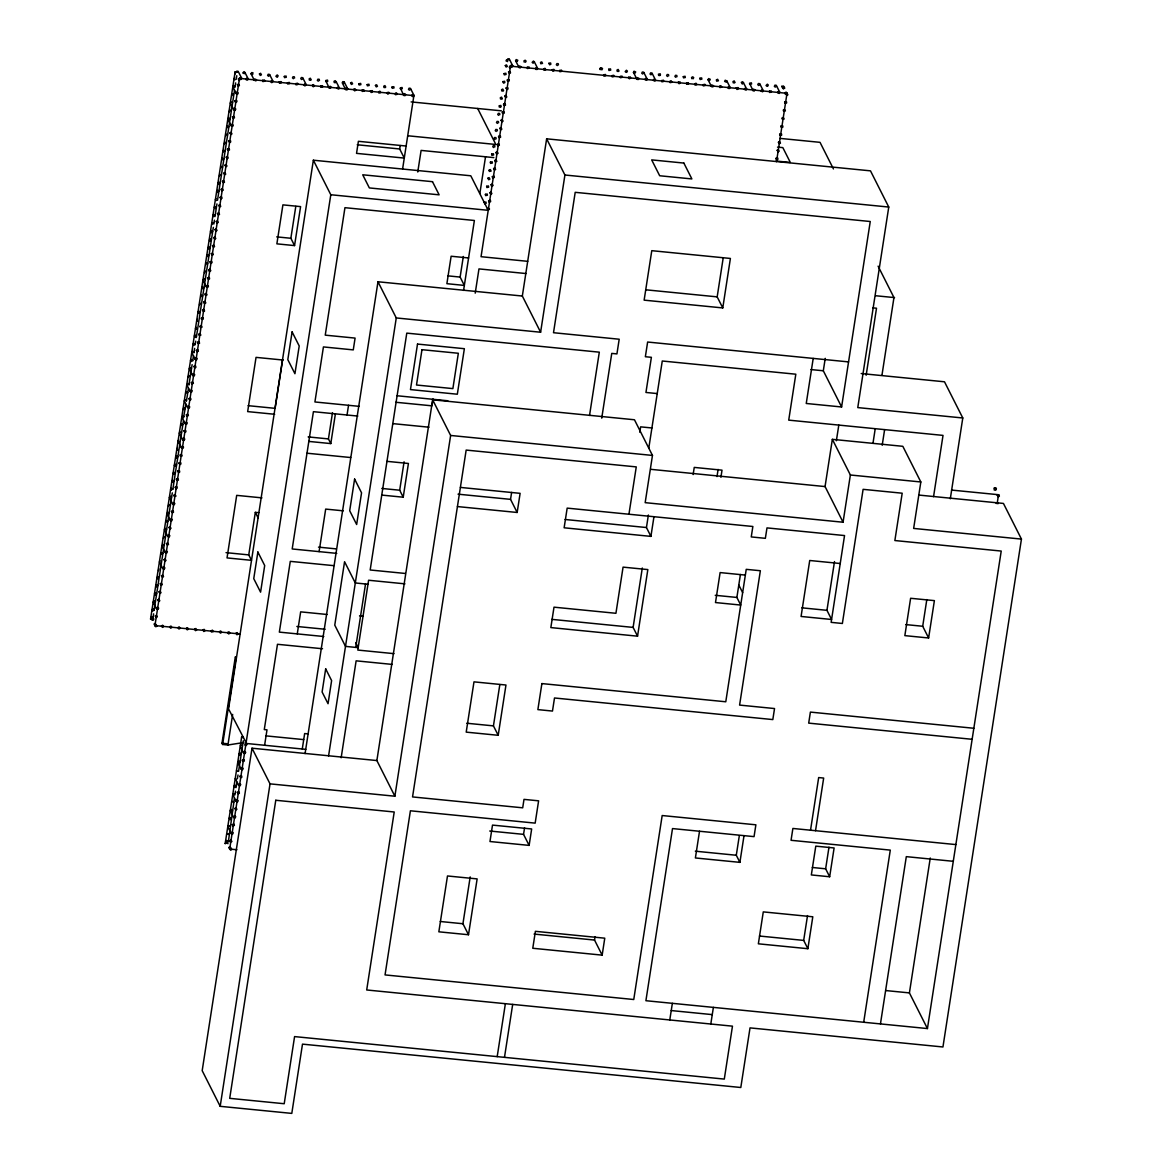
<?xml version="1.0" encoding="UTF-8"?>
<svg xmlns="http://www.w3.org/2000/svg" width="1172" height="1172" viewBox="0 0 1172 1172"><rect width="100%" height="100%" fill="white"/><g stroke="black" fill="none" stroke-linecap="round" stroke-linejoin="round"><path stroke-width="1.5" d="M600.533 68.752C600.254 65.456 599.991 72.517 600.43 68.445L601.588 67.8L602.525 68.65L601.939 69.807L600.328 69.104M152.653 619.446L150.558 619.05L235.118 71.873L237.33 72.093L235.118 71.873M156.447 608.605L157.707 607.316L158.645 608.151L158.059 609.308L156.755 609.191L153.21 602.218L154.484 600.914L155.422 601.763M162.659 568.361L163.934 567.058L164.871 567.907L164.285 569.065L162.981 568.933L159.436 561.959L160.022 560.802M165.149 552.261L166.424 550.957L167.362 551.807L166.776 552.964L165.472 552.832L161.926 545.859L163.186 544.555L164.124 545.405M167.64 536.161L168.915 534.857L169.837 535.707L169.251 536.864L167.962 536.732L164.402 529.759L165.677 528.455L166.614 529.305M170.13 520.06L171.39 518.757L172.328 519.606L171.742 520.764L170.453 520.632L166.893 513.658L168.167 512.354L169.105 513.204M172.621 503.96L173.881 502.656L174.818 503.506L174.232 504.663L172.929 504.531L169.383 497.558L170.658 496.254L171.595 497.104M181.323 447.601L181.909 446.444L183.535 447.147L182.949 448.319L181.645 448.187L178.1 441.214L178.686 440.042M182.568 439.559L183.843 438.255L184.78 439.104L184.194 440.262L182.891 440.13L179.345 433.157L179.931 431.999L181.543 432.702M185.059 423.458L186.333 422.154L187.256 423.004L186.67 424.161L185.381 424.03L181.821 417.056L183.096 415.752L184.033 416.602M187.549 407.358L188.135 406.201L189.747 406.904L189.161 408.061L187.872 407.929L184.312 400.956L184.898 399.798L186.524 400.502M190.04 391.258L191.3 389.954L192.237 390.803L191.651 391.961L190.347 391.829L186.802 384.856L188.077 383.552L189.014 384.401M192.53 375.157L193.116 374L194.728 374.703L194.142 375.86L192.838 375.729L189.293 368.755L189.879 367.598L191.49 368.301M195.006 359.057L196.281 357.753L197.218 358.603L196.632 359.76L195.328 359.628L191.783 352.655L192.369 351.497L193.981 352.201M206.213 286.613L207.473 285.309L208.411 286.144L207.825 287.316L206.521 287.184L202.976 280.211L204.25 278.907L205.188 279.756M231.089 125.609L231.675 124.437L233.301 125.155L232.715 126.312L231.411 126.18L227.866 119.207L228.452 118.05L230.064 118.753M233.58 109.509L234.166 108.337L235.792 109.055L235.191 110.212L233.902 110.08L230.342 103.107L230.943 101.949L232.554 102.653M236.07 93.408L236.656 92.236L238.268 92.954L237.682 94.112L236.392 93.98L232.832 87.006L233.418 85.849L235.045 86.552M151.759 618.831L151.979 620.076L153.283 620.193L153.869 619.036L152.931 618.201M236.231 72.312L236.817 71.155L238.121 71.287L241.666 78.26L241.08 79.418L239.454 78.714M152.829 618.523L152.609 617.278L151.305 617.146L150.719 618.318L151.657 619.153M153.049 617.468L153.605 613.85M154.074 610.466L172.299 492.855M172.855 489.251L183.462 420.616M185.982 404.369L183.447 417.759M186.421 401.161L188.487 388.122M188.912 385.061L192.12 364.639M192.677 361.02L193.512 355.614M193.878 352.86L194.625 348.392M195.123 344.817L195.739 341.169M196.31 337.551L213.333 227.397M213.787 224.072L214.447 220.175M215.003 216.556L216.952 203.913M217.509 200.309L234.547 90.141M234.942 87.211L235.66 82.919M236.217 79.315L236.773 75.697M244.963 72.503L244.377 73.66L242.75 72.957L244.025 71.653L244.963 72.503L248.2 78.905L247.6 80.062L246.31 79.93L246.574 78.202L248.2 78.905M251.042 73.777L251.628 72.62L252.932 72.752L252.669 74.481L251.042 73.777L254.28 80.179L255.892 80.883L256.478 79.725L254.866 79.022L254.28 80.179M269.824 74.964L268.549 76.268L267.612 75.418L268.212 74.261L269.501 74.393L273.061 81.366L271.787 82.67L270.849 81.82L271.435 80.663L273.061 81.366M294.582 78.085L294.362 76.854L293.073 76.722L292.487 77.879L293.41 78.729M302.874 78.905L302.654 77.674L301.351 77.542L300.765 78.7L301.702 79.549M306.2 84.648L304.94 85.937L304.002 85.102L304.588 83.945L306.2 84.648L302.977 78.246M311.151 79.725L310.316 78.216L309.159 78.861L309.379 80.092L310.668 80.223M294.553 245.593L300.589 206.609L282.906 204.866L276.87 243.849L294.553 245.593L290.861 238.268L295.798 206.389M319.443 80.546L319.224 79.3L317.934 79.183L317.348 80.341L318.286 81.19M261.971 497.866L236.7 495.36L227.031 557.916L251.497 560.333L248.757 554.898L255.335 512.354L258.778 512.691M222.621 744.484L221.991 743.224L235.352 656.76L235.982 658.034L222.621 744.484L227.925 745.011L243.879 742.491M313.364 160.212L330.797 194.742L488.226 210.315L487.391 208.806L488.563 208.162L489.486 209.012L488.226 210.315L470.792 175.785L313.364 160.212L228.555 708.913L246.926 744.279L246.34 745.436L245.051 745.304L244.831 744.073L246.003 743.429L305.804 749.348M328.863 87.563L330.123 86.259L331.061 87.094L330.475 88.266L329.185 88.134L325.728 80.502L327.515 80.121L327.735 81.366M282.642 359.526L275.098 408.339L248.083 405.659M227.925 745.011L232.657 714.393M336.012 82.187L335.192 80.678L334.02 81.322L334.24 82.553L335.529 82.685M339.353 87.915L338.767 89.087L337.155 88.383L337.741 87.211L339.353 87.915L336.115 81.527M342.209 82.802L342.795 81.644L344.085 81.762L347.645 88.735L347.059 89.907L345.755 89.775L342.517 83.373M226.211 843.254L225.171 843.591L241.666 736.924L242.941 736.749M344.407 82.348L343.821 83.505M234.4 798.41L228.335 841.936M234.883 794.894L235.513 791.203M236.07 787.599L236.905 782.193M237.374 778.794L238.019 774.985M238.575 771.381L243.307 740.748M345.432 89.189L346.018 88.032L347.645 88.735M231.045 833.277L232.305 831.988L233.243 832.823L232.657 833.995L231.367 833.863L228.13 827.461M233.536 817.177L234.796 815.888L235.733 816.723L235.147 817.895L233.843 817.763L230.298 810.79L231.236 811.625L232.408 810.995M236.026 801.077L236.612 799.919L238.224 800.623L237.638 801.794L236.334 801.663L232.789 794.689L233.726 795.524M238.502 784.991L239.777 783.687L240.714 784.522L240.128 785.694L238.824 785.562L235.279 778.589L236.217 779.424M240.993 768.891L242.267 767.587L243.205 768.422L242.619 769.594L241.315 769.462L237.77 762.489L238.707 763.324M243.483 752.79L244.758 751.486L245.695 752.321L245.109 753.493L243.805 753.362L240.568 746.96M330.797 194.742L229.683 849.026L236.934 849.744M252.009 748.205L270.029 783.863L394.876 796.213L376.871 760.555L252.009 748.205L202.185 1070.666L220.19 1106.324L291.799 1113.4L302.493 1044.135L740.807 1087.499L750.021 1027.888L942.947 1046.977L1021.442 539.091L1003.437 503.433L918.995 495.082M264.608 745.275L266.996 729.834L264.286 729.57L277.471 644.292L322.534 648.746M220.19 1106.324L270.029 783.863M297.263 633.891L300.662 611.857L327.193 614.494M308.822 441.419L330.797 443.587L328.438 438.914L332.496 412.676M330.797 443.587L335.397 413.848M385.749 87.109L384.914 85.6L383.742 86.23L383.962 87.475L385.251 87.607M319.106 551.631L325.684 509.088L343.337 510.831M347.029 415.005L348.538 405.292M403.446 94.932L404.721 93.628L405.659 94.478L405.058 95.635L403.769 95.518L400.311 87.871L402.099 87.504L402.318 88.75M302.273 748.996L304.661 733.555L308.031 733.892M305.072 753.567L377.985 281.763L522.331 296.033L540.614 332.233L396.268 317.949L377.985 281.763M406.157 146.031L358.398 141.314L356.537 153.371L404.296 158.088L399.681 148.976L400.209 145.533M410.61 89.57L410.39 88.325L409.087 88.193L408.501 89.35L409.438 90.2M402.626 168.812L413.936 95.298L410.713 88.896M417.759 172.006L421.1 150.412L493.837 157.605M328.556 756.043L396.268 317.949M355.731 647.398L365.532 583.978M341.155 757.757L356.127 660.832L392.342 664.421M381.75 495.082L403.212 497.206L399.696 490.218L404.076 461.812M403.212 497.206L408.427 463.467L386.965 461.343M376.871 760.555L432.629 399.798L634.462 419.766L652.467 455.425L645.171 502.656L843.064 522.229L850.374 474.997L832.354 439.339L902.821 446.312L920.826 481.97L913.647 528.426L1021.442 539.091M432.248 404.106L433.054 398.876M468.58 257.957L451.132 256.243L446.884 283.683L464.346 285.411L460.127 277.075L463.321 256.492M463.57 290.422L474.382 220.483L344.949 207.678L325.245 335.148L355.087 338.093L353.27 349.886L323.428 346.927L314.916 401.967L359.335 406.362M479.861 193.453L485.53 156.784M494.862 146.925L494.657 145.68L493.353 145.548L492.767 146.72L493.705 147.555M496.108 138.867L495.903 137.637L494.599 137.505L494.013 138.662L494.95 139.512M497.353 130.825L497.133 129.579L495.844 129.447L495.258 130.619L496.196 131.454M498.598 122.767L498.378 121.536L497.089 121.405L496.503 122.562L497.441 123.412M499.843 114.724L499.624 113.479L498.334 113.347L497.748 114.519L498.671 115.354M501.089 106.667L500.869 105.436L499.082 105.802L499.301 107.033L500.605 107.165M502.334 98.624L501.499 97.115L500.327 97.745L500.547 98.99L501.85 99.122M503.579 90.566L502.744 89.057L501.572 89.702L501.792 90.933L503.096 91.064M394.876 796.213L450.634 435.457L432.629 399.798M509.41 60.109L509.19 58.864L507.886 58.747L507.623 60.475M475.217 293.161L478.967 268.901L526.023 273.545M512.735 65.837L512.149 67.009L510.538 66.306L511.124 65.134L512.735 65.837L509.512 59.45M518.83 67.126L519.416 65.954L521.027 66.657L520.441 67.829L519.137 67.698L515.592 60.724L516.178 59.567L517.79 60.27L517.204 61.427M534.373 61.911L533.099 63.2L532.161 62.365L533.436 61.061L534.373 61.911L537.596 68.298L537.01 69.47L535.721 69.338L535.985 67.595L537.596 68.298M522.331 296.033L546.635 138.823L870.488 170.848L888.757 207.048L857.772 407.592L962.783 417.979L950.302 498.803M558.443 64.958L558.238 63.713L556.934 63.596L556.348 64.753L557.286 65.603M457.432 506.568L517.16 512.472L510.538 499.36L511.622 492.401M540.614 332.233L564.919 175.009L546.635 138.823M517.16 512.472L520.119 493.339L460.391 487.42M468.507 934.743L477.136 878.897L447.484 875.967L438.841 931.813L468.507 934.743L462.94 923.741L470.192 876.905M498.203 735.298L505.967 685.019L473.986 681.855L466.207 732.134L498.203 735.298L493.441 725.878L499.829 684.58M618.992 70.95L618.157 69.441L616.999 70.071L617.219 71.316L618.508 71.448M633.466 72.386L634.052 71.214L635.678 71.931L635.092 73.089L633.466 72.386L637.026 79.359L638.315 79.491L638.901 78.319L637.29 77.616L636.704 78.773M529.129 845.393L531.663 828.97L492.504 825.103L489.969 841.525L529.129 845.393L523.547 834.361L524.573 827.798M589.531 415.459L599.317 352.171L406.787 333.126L370.176 569.988L405.278 573.46M643.853 73.411L643.648 72.166L642.344 72.034L641.758 73.206L642.696 74.041M647.193 79.139L646.607 80.297L644.996 79.593L645.582 78.436L647.193 79.139L643.955 72.752M497.192 1056.631L505.381 1003.686M652.145 74.232L651.925 72.986L650.636 72.854L650.05 74.026L650.987 74.862M601.734 418.155L611.755 353.402L616.926 353.915L619.197 339.221L553.506 332.716L575.203 192.325L870.254 221.508L841.599 406.977L806.248 403.476L813.207 358.412M504.487 1057.349L512.677 1004.419M655.485 79.96L654.899 81.117L653.273 80.414L653.859 79.257L655.485 79.96L652.247 73.558M660.437 75.052L660.217 73.807L658.43 74.173L658.649 75.418L659.953 75.55M668.714 75.872L668.509 74.627L667.205 74.495L666.619 75.653L667.557 76.502M677.006 76.693L676.786 75.448L675.497 75.316L674.911 76.473L675.848 77.323M639.795 432.263L640.63 426.857L651.91 427.97M628.939 514.244L636.264 466.896L466.163 450.077L412.544 796.931L522.697 807.816L524.001 799.377L538.607 800.828L535.165 823.125L410.405 810.79L385.046 974.914L633.759 999.511L662.18 815.536L755.881 824.81L754.05 836.632L672.508 828.575L645.904 1000.712L927.433 1028.562L1001.225 551.06L894.866 540.541L902.191 493.207L863.105 489.339L842.375 623.475L831.138 622.361L844.543 535.56L766.986 527.898L765.36 538.329L751.252 536.923L752.864 526.492L567.175 508.121L564.128 527.796L650.914 536.38L653.961 516.706M648.834 447.865L662.268 361.005L795.817 374.205L788.727 420.133L943.021 435.398L933.557 496.65M708.049 79.755L708.635 78.597L710.261 79.3L709.675 80.458L708.049 79.755L711.609 86.728L712.898 86.86L713.499 85.703L711.873 84.999L711.287 86.157M650.914 536.38L646.446 527.532L648.38 515.021M637.553 636.176L647.838 569.577L623.065 567.131L615.93 613.293L554.004 607.169L550.84 627.591L637.553 636.176L633.114 627.401L642.3 568.01M726.83 80.941L726.244 82.099L724.633 81.395L725.219 80.238L726.83 80.941L730.068 87.343L729.482 88.501L728.178 88.369L728.442 86.64L730.068 87.343M602.159 955.136L604.767 938.186L535.399 931.33L532.777 948.265L602.159 955.136L594.541 940.061L595.068 936.662M735.02 82.421L734.185 80.912L733.013 81.557L733.233 82.787L734.536 82.919M742.14 83.886L741.305 82.377L742.477 81.732L743.414 82.582L742.828 83.739M746.637 88.984L746.051 90.141L744.44 89.438L745.026 88.281L746.637 88.984L743.414 82.582M752.717 90.259L753.318 89.101L754.929 89.805L754.343 90.962L753.039 90.83L749.597 83.197L751.384 82.831L751.589 84.062M722.772 307.928L730.405 258.455L651.779 250.676L644.131 300.149L722.772 307.928L717.176 296.868L723.183 258.001M693.135 474.557L694.249 467.408L722.011 470.162L720.912 477.312M759.881 84.882L759.661 83.652L758.372 83.52L757.786 84.677L758.709 85.527M763.221 90.625L762.635 91.782L761.009 91.079L761.595 89.922L763.221 90.625L759.983 84.223M776.45 86.523L776.245 85.278L774.941 85.16L774.355 86.318L775.293 87.168M717 476.565L718.099 469.415M779.79 92.266L779.204 93.423L777.593 92.72L778.179 91.548L779.79 92.266L776.553 85.864M782.662 87.548L783.497 89.057M784.669 88.427L784.449 87.182L783.145 87.065M776.494 161.692L787.057 92.984L786.119 92.134L784.962 92.764L785.181 94.009L786.954 93.643M669.783 1019.948L672.347 1003.335M699.523 831.241L695.392 857.963L739.898 862.358L744.015 835.651M745.348 575.086L720.121 572.581L715.491 602.555L740.719 605.06L736.88 597.442L740.426 574.485M739.898 862.358L736.294 855.252L739.327 835.651M710.803 1024.006L713.382 1007.393M841.599 406.977L823.315 370.777L825.235 358.354M843.064 522.229L825.059 486.57L832.354 439.339M836.369 440.745L838.8 425.099M840.236 563.512L809.72 560.494L801.077 616.457L831.578 619.475L826.949 610.319L834.493 561.578M866.152 375.245L876.51 308.221L872.906 307.855M810.526 830.216L818.671 777.563L823.667 778.062L815.536 830.699M881.959 375.245L893.958 297.541L878.106 266.161M873.023 443.031L875.162 429.113M807.874 948.705L812.797 916.782L763.28 911.889L758.357 943.812L807.874 948.705L803.684 940.398L807.523 915.581M882.194 445.287L884.611 429.626M829.659 876.759L834.112 847.957L815.785 846.14L811.332 874.942L829.659 876.759L825.645 868.804L828.985 847.195M928.62 637.978L934.392 600.621L910.615 598.277L904.843 635.634L928.62 637.978L922.701 626.258L926.818 599.581M863.691 1022.262L890.295 850.11L791.056 840.295L792.887 828.458L955.869 844.587M880.45 1023.918L906.308 856.644L953.276 861.303M927.433 1028.562L909.413 992.904L930.26 858.007M997.138 503.711L998.515 494.716L951.532 490.072M225.171 843.591L225.888 842.609M150.558 619.05L151.833 618.875M234.664 77.792L234.078 78.949L235.015 79.799M229.961 119.412L228.804 120.057M277.53 76.942L278.116 75.784L277.178 74.935L275.903 76.239L276.841 77.088M217.245 190.494L216.659 191.651L217.596 192.501M216 198.551L215.414 199.709L216.351 200.559M211.297 240.172L210.14 240.802M210.052 248.215L208.894 248.86M413.833 95.958L412.676 96.602L411.738 95.752L412.324 94.595L413.936 95.298M197.35 319.297L196.75 320.454L197.687 321.304M196.105 327.354L195.519 328.512L196.442 329.347M525.495 62.248L526.082 61.091L525.144 60.241L523.987 60.871L524.192 62.116M177.441 448.1L176.855 449.257L177.792 450.107M626.8 72.268L627.386 71.111L626.449 70.261L625.189 71.565L626.112 72.4M158.777 568.845L158.513 570.588M154.997 625.233L156.154 624.588L156.989 626.097L155.832 626.742L154.894 625.892L239.557 78.055L240.729 77.411L241.666 78.26M693.092 78.817L693.692 77.66L692.755 76.825L691.583 77.455L691.802 78.7M767.689 86.201L768.275 85.043L767.338 84.194L766.063 85.497L767.001 86.347M241.593 737.671L243.38 737.305M240.348 745.714L241.52 745.084L242.458 745.934M239.117 753.772L240.275 753.127L241.212 753.977M237.872 761.815L239.029 761.185L239.967 762.034M234.136 785.973L235.294 785.328L236.231 786.178M232.891 794.015L234.678 793.649M231.646 802.073L232.818 801.428L233.741 802.278M230.401 810.116L231.573 809.486L232.51 810.335M229.155 818.173L230.327 817.529L231.265 818.378M231.162 819.038L229.99 819.682M227.91 826.216L229.082 825.586L230.02 826.436M226.665 834.274L227.837 833.629L228.774 834.479M225.61 841.13L226.782 840.485L227.705 841.335M226.548 842.302L227.72 841.672L226.679 842.009M995.643 490.336L996.229 489.163L995.292 488.328L994.12 488.958L994.339 490.204M996.112 503.403L997.269 502.773L998.207 503.623M239.454 78.377L238.297 79.007L239.132 80.516L240.392 79.227L239.454 78.377L413.936 95.635M507.652 61.574L506.04 60.871L506.626 59.699L507.916 59.831M787.057 93.321L785.899 93.95L786.734 95.459L787.892 94.829L787.057 93.321L509.849 66.101L509.263 67.258L510.201 68.108L511.475 66.804L510.538 65.969L481.047 256.697L527.722 261.327M158.205 576.756L157.048 577.4L157.883 578.909M154.894 625.555L156.052 624.925L155.217 623.416L154.059 624.046L154.894 625.555L240.319 634.008M228.071 843.679L226.445 842.976M411.138 101.905L501.352 110.827M779.966 138.384L820.019 142.339L833.453 168.944M777.534 147.101L782.837 147.628L790.324 162.439L776.172 161.047M407.739 135.762L495.859 144.478L477.678 108.483M357.226 144.771L399.681 148.976M564.919 175.009L888.757 207.048M875.777 295.754L894.558 297.6M276.709 236.876L290.861 238.268M645.699 289.792L717.176 296.868M447.909 275.86L460.127 277.075M848.557 361.899L647.633 342.034L645.362 356.728L651.383 357.314L645.948 392.459L657.228 393.572M861.215 373.546L944.5 381.794L962.783 417.979M810.936 369.561L823.315 370.777M283.053 360.038L256.038 357.372L247.658 411.606L274.673 414.273M397.103 395.755L447.807 400.765M395.77 402.26L431.985 405.834M357.826 416.075L313.422 411.68L292.194 548.965L336.76 553.374M392.796 423.619L429.011 427.209M450.634 435.457L652.467 455.425M850.374 474.997L920.826 481.97M650.753 469.327L825.059 486.57M308.148 436.907L328.438 438.914M307.005 453.212L350.677 457.534M458.047 494.174L510.538 499.36M381.808 488.446L399.696 490.218M565.08 519.489L646.446 527.532M318.506 547.134L336.174 548.877M715.242 595.303L736.88 597.442M801.838 607.828L826.949 610.319M226.035 552.642L248.757 554.898M333.786 565.651L290.29 561.359L279.346 632.118L323.794 636.513M905.722 624.588L922.701 626.258M404.941 583.846L368.594 580.243L357.797 650.064L394.012 653.654M367.979 584.227L355.306 582.967L344.568 561.725L334.767 625.145L345.506 646.387L358.178 647.633L355.702 642.739M551.822 619.358L633.114 627.401M359.54 615.857L363.188 616.223M296.868 626.463L325.171 629.261M973.844 728.266L810.394 712.093L808.695 723.124L972.13 739.298M466.793 723.241L493.441 725.878M266.059 735.884L303.724 739.605M243.263 737.393L241.666 736.924M221.991 743.224L227.295 743.751M695.348 851.194L736.294 855.252M489.735 831.021L523.547 834.361M812.313 867.485L825.645 868.804M759.471 936.032L803.684 940.398M440.276 921.5L462.94 923.741M534.066 934.069L594.541 940.061M885.929 990.574L909.413 992.904M671.234 1010.557L712.254 1014.615M750.432 84.706L749.494 83.857M516.53 61.559L515.592 60.724M401.146 89.38L400.209 88.53M326.563 82.011L325.626 81.161M236.847 72.254L235.543 72.122L235.279 73.851M233.77 87.856L232.832 87.006M233.477 94.024L232.173 93.892L231.91 95.635M218.842 184.458L218.007 182.949L219.179 182.305L220.116 183.154M217.933 190.362L218.871 191.197M216.058 206.726L214.271 207.092L215.106 208.601M214.813 214.769L213.026 215.15L213.861 216.659M213.568 222.827L211.795 223.193L212 224.438M211.385 232.759L210.55 231.25L211.707 230.606L212.645 231.455M198.932 313.246L197.995 312.411L198.581 311.254L200.207 311.957M195.211 337.404L194.376 335.895L195.534 335.251L196.471 336.1M194.904 343.572L193.131 343.938L193.966 345.447M191.475 361.547L190.538 360.712L191.124 359.555L192.735 360.258M179.023 442.049L178.1 441.214M176.547 458.149L175.712 456.641L176.869 456.011L177.807 456.86M175.302 466.207L174.364 465.357L174.95 464.2L176.562 464.903M174.057 474.25L173.119 473.415L173.705 472.243L175.317 472.961M172.811 482.307L171.874 481.458L172.46 480.3L174.071 481.003M171.566 490.35L170.629 489.515L171.215 488.343L172.826 489.061M156.638 586.952L155.803 585.443L156.96 584.813L157.898 585.663M155.393 595.01L154.558 593.501L155.73 592.856L156.652 593.706M154.147 603.053L153.21 602.218M152.902 611.11L152.067 609.601L153.239 608.957L154.177 609.806M239.938 755.281L239.015 754.431M237.462 771.381L236.524 770.531M234.971 787.481L234.034 786.632M231.309 110.695L229.697 109.992L229.419 111.736M228.818 126.796L227.207 126.093L226.929 127.836M227.573 134.853L225.962 134.15L225.683 135.879M226.328 142.896L224.716 142.193L224.453 143.936M225.083 150.954L223.471 150.25L223.207 151.979M223.837 158.996L222.226 158.293L221.962 160.037M222.607 167.054L220.981 166.351L220.717 168.079M221.362 175.097L219.735 174.394L219.472 176.137M211.4 239.498L209.788 238.795L209.51 240.538M210.154 247.556L208.543 246.853L208.279 248.581M208.909 255.599L207.298 254.895L207.034 256.639M207.664 263.656L206.052 262.953L205.789 264.682M206.419 271.699L204.807 270.996L204.543 272.739M203.943 287.799L202.316 287.096L202.053 288.839M202.697 295.857L201.071 295.154L200.808 296.882M201.452 303.9L199.826 303.196L199.562 304.94M190.245 376.358L188.633 375.655L188.37 377.384M187.769 392.459L186.143 391.756L185.879 393.484M185.279 408.559L183.652 407.856L183.389 409.585M182.788 424.66L181.162 423.956L180.898 425.685M170.35 505.161L168.724 504.443L168.46 506.187M167.86 521.262L166.234 520.544L165.97 522.287M165.369 537.362L163.758 536.644L163.479 538.388M162.879 553.462L161.267 552.745L160.989 554.488M738.8 585.004L742.638 592.622M255.335 512.354L258.074 517.79M155.305 616.003L156.14 617.512L157.297 616.868L156.462 615.359L155.305 616.003M157.795 599.903L158.63 601.412L159.788 600.767L158.953 599.258L157.795 599.903M159.04 591.845L159.861 593.354L161.033 592.724L160.198 591.215L159.04 591.845M160.271 583.803L161.106 585.311L162.278 584.667L161.443 583.158L160.271 583.803M161.516 575.745L162.351 577.254L163.523 576.624L162.688 575.115L161.516 575.745M164.007 559.645L164.842 561.154L166.014 560.524L165.179 559.015L164.007 559.645M166.497 543.544L167.332 545.053L168.504 544.423L167.669 542.914L166.497 543.544M168.988 527.444L169.823 528.953L170.98 528.323L170.145 526.814L168.988 527.444M171.478 511.344L172.313 512.853L173.471 512.223L173.266 510.977L171.478 511.344M173.969 495.243L174.174 496.488L175.961 496.122L175.126 494.613L173.969 495.243M175.214 487.2L176.034 488.709L177.206 488.065L176.987 486.82L175.214 487.2M176.445 479.143L176.664 480.388L178.452 480.022L177.617 478.513L176.445 479.143M177.69 471.1L178.525 472.609L179.697 471.964L179.477 470.719L177.69 471.1M178.935 463.043L179.77 464.552L180.942 463.922L180.722 462.676L178.935 463.043M180.18 455L180.4 456.23L182.187 455.864L181.352 454.355L180.18 455M183.916 430.842L184.751 432.351L185.923 431.721L185.703 430.476L183.916 430.842M186.407 414.742L186.626 415.987L188.399 415.62L187.564 414.112L186.407 414.742M188.897 398.641L189.732 400.15L190.89 399.52L190.67 398.275L188.897 398.641M191.388 382.541L191.593 383.786L193.38 383.42L192.545 381.911L191.388 382.541M193.863 366.44L194.699 367.949L195.87 367.319L195.651 366.074L193.863 366.44M196.354 350.34L197.189 351.849L198.361 351.219L198.141 349.974L196.354 350.34M197.599 342.297L197.819 343.528L199.606 343.162L198.771 341.653L197.599 342.297M198.844 334.24L199.064 335.485L200.852 335.119L200.016 333.61L198.844 334.24M200.09 326.197L200.309 327.428L202.097 327.061L201.262 325.552L200.09 326.197M201.335 318.139L201.555 319.385L203.327 319.018L203.122 317.773L201.335 318.139M202.58 310.097L203.415 311.606L204.573 310.961L203.738 309.452L202.58 310.097M203.825 302.039L204.045 303.284L205.818 302.918L204.983 301.409L203.825 302.039M205.071 293.996L205.29 295.227L207.063 294.861L206.228 293.352L205.071 293.996M207.561 277.896L208.396 279.405L209.554 278.76L209.334 277.53L207.561 277.896M208.806 269.838L209.012 271.084L210.799 270.717L209.964 269.208L208.806 269.838M210.037 261.796L210.257 263.026L212.044 262.66L211.824 261.429L210.037 261.796M211.282 253.738L212.117 255.247L213.289 254.617L212.454 253.108L211.282 253.738M212.528 245.695L213.363 247.204L214.535 246.56L213.7 245.051L212.528 245.695M213.773 237.638L214.608 239.147L215.78 238.517L214.945 237.008L213.773 237.638M215.018 229.595L215.853 231.104L217.025 230.459L216.19 228.95L215.018 229.595M216.263 221.537L217.098 223.046L218.27 222.416L217.435 220.907L216.263 221.537M217.509 213.494L218.344 215.003L219.516 214.359L218.681 212.85L217.509 213.494M218.754 205.437L219.589 206.946L220.746 206.316L219.926 204.807L218.754 205.437M219.999 197.394L220.834 198.903L221.991 198.258L221.786 197.028L219.999 197.394M221.244 189.337L221.464 190.582L223.237 190.216L222.402 188.707L221.244 189.337M222.49 181.294L223.325 182.803L224.482 182.158L223.647 180.649L222.49 181.294M223.735 173.236L224.57 174.745L225.727 174.115L224.892 172.606L223.735 173.236M224.98 165.193L225.8 166.702L226.972 166.058L226.137 164.549L224.98 165.193M226.225 157.136L227.046 158.645L228.218 158.015L227.383 156.506L226.225 157.136M227.456 149.093L227.676 150.324L229.463 149.957L229.243 148.727L227.456 149.093M228.701 141.036L229.536 142.544L230.708 141.915L230.488 140.669L228.701 141.036M229.946 132.993L230.781 134.502L231.953 133.857L231.118 132.348L229.946 132.993M232.437 116.892L233.272 118.401L234.444 117.757L234.224 116.526L232.437 116.892M234.927 100.792L235.147 102.023L236.92 101.656L236.715 100.426L234.927 100.792M237.418 84.692L238.253 86.201L239.41 85.556L238.575 84.047L237.418 84.692M161.531 625.877L162.351 627.386L163.523 626.742L162.688 625.233L161.531 625.877M169.808 626.698L170.643 628.207L171.815 627.562L170.98 626.053L169.808 626.698M259.437 73.939L260.272 75.448L261.429 74.803L260.594 73.294L259.437 73.939M178.1 627.518L178.935 629.027L180.092 628.382L179.257 626.874L178.1 627.518M262.66 80.341L262.88 81.571L264.667 81.205L264.447 79.974L262.66 80.341M186.392 628.338L187.212 629.847L188.384 629.203L187.549 627.694L186.392 628.338M194.669 629.159L195.504 630.668L196.676 630.023L195.841 628.514L194.669 629.159M279.244 81.981L279.463 83.212L281.236 82.846L281.031 81.601L279.244 81.981M284.298 76.4L284.518 77.63L286.29 77.264L286.085 76.034L284.298 76.4M202.961 629.979L203.796 631.488L204.954 630.844L204.118 629.335L202.961 629.979M287.521 82.802L287.741 84.032L289.528 83.666L289.308 82.421L287.521 82.802M211.253 630.8L211.458 632.03L213.245 631.664L212.41 630.155L211.253 630.8M295.813 83.608L296.033 84.853L297.82 84.487L297.6 83.241L295.813 83.608M219.53 631.62L220.365 633.129L221.537 632.484L220.702 630.976L219.53 631.62M227.822 632.426L228.657 633.935L229.815 633.305L228.994 631.796L227.822 632.426M312.397 85.248L313.217 86.757L314.389 86.127L313.554 84.618L312.397 85.248M236.114 633.246L236.949 634.755L238.106 634.125L237.271 632.616L236.114 633.246M320.674 86.069L320.894 87.314L322.681 86.948L322.461 85.703L320.674 86.069M257.869 552.027L253.753 578.646L260.58 592.168L264.696 565.534L257.869 552.027M292.106 331.896L287.814 359.643L294.934 373.721L299.212 345.974L292.106 331.896M228.848 847.517L229.683 849.026L230.84 848.396L230.005 846.887L228.848 847.517M229.902 840.676L230.122 841.906L231.895 841.54L231.06 840.031L229.902 840.676M232.393 824.575L232.613 825.806L234.385 825.44L234.18 824.209L232.393 824.575M234.883 808.475L235.719 809.984L236.876 809.339L236.041 807.83L234.883 808.475M237.359 792.375L238.194 793.884L239.366 793.239L239.147 792.008L237.359 792.375M239.85 776.274L240.685 777.783L241.857 777.139L241.637 775.908L239.85 776.274M242.34 760.174L242.56 761.404L244.347 761.038L244.128 759.808L242.34 760.174M229.785 848.704L230.62 850.213L231.778 849.583L230.943 848.074L229.785 848.704M350.589 82.948L351.424 84.457L352.596 83.827L351.761 82.318L350.589 82.948M353.827 89.35L354.662 90.859L355.819 90.229L354.999 88.72L353.827 89.35M358.881 83.769L359.101 85.014L360.873 84.648L360.668 83.402L358.881 83.769M362.119 90.171L362.324 91.416L364.111 91.05L363.891 89.805L362.119 90.171M367.173 84.589L367.378 85.834L369.165 85.468L368.946 84.223L367.173 84.589M370.396 90.991L371.231 92.5L372.403 91.87L372.183 90.625L370.396 90.991M375.45 85.409L376.285 86.918L377.457 86.288L376.622 84.78L375.45 85.409M378.688 91.812L378.908 93.057L380.68 92.691L379.86 91.182L378.688 91.812M275.772 800.271L229.712 1098.34L284.21 1103.731L294.582 1036.59L724.296 1079.09L732.471 1026.159L366.704 989.974L394.217 811.991L275.772 800.271M386.98 92.632L387.815 94.141L388.972 93.496L388.752 92.266L386.98 92.632M392.034 87.05L392.254 88.296L394.026 87.929L393.821 86.684L392.034 87.05M395.257 93.452L395.477 94.698L397.264 94.317L396.429 92.808L395.257 93.452M354.603 479.07L349.695 510.758L356.654 524.514L361.547 492.826L354.603 479.07M325.684 668.86L322.11 691.993L328.043 703.727L331.617 680.595L325.684 668.86M417.51 344.07L410.464 389.587L457.329 394.217L464.361 348.699L417.51 344.07M421.964 349.681L416.5 385.017L452.875 388.606L458.34 353.27L421.964 349.681M484.153 202.404L484.988 203.913L486.16 203.269L485.94 202.038L484.153 202.404M485.398 194.347L485.618 195.592L487.406 195.226L487.186 193.981L485.398 194.347M486.644 186.304L486.863 187.535L488.651 187.168L488.431 185.938L486.644 186.304M487.889 178.247L488.724 179.756L489.896 179.126L489.061 177.617L487.889 178.247M489.134 170.204L489.354 171.434L491.141 171.068L490.306 169.559L489.134 170.204M490.379 162.146L490.599 163.391L492.372 163.025L492.167 161.78L490.379 162.146M491.625 154.103L491.844 155.334L493.617 154.968L493.412 153.737L491.625 154.103M502.817 81.644L503.652 83.153L504.824 82.523L504.605 81.278L502.817 81.644M504.063 73.602L504.282 74.847L506.07 74.466L505.85 73.235L504.063 73.602M505.308 65.544L506.143 67.053L507.315 66.423L506.48 64.914L505.308 65.544M488.636 200.749L488.856 201.994L490.628 201.628L490.423 200.383L488.636 200.749M489.881 192.706L490.716 194.215L491.874 193.57L491.039 192.061L489.881 192.706M491.127 184.649L491.346 185.894L493.119 185.528L492.284 184.019L491.127 184.649M492.372 176.606L492.577 177.836L494.364 177.47L494.145 176.225L492.372 176.606M493.617 168.548L494.452 170.057L495.61 169.427L494.774 167.918L493.617 168.548M494.862 160.505L495.067 161.736L496.855 161.37L496.02 159.861L494.862 160.505M496.093 152.448L496.313 153.693L498.1 153.327L497.265 151.818L496.093 152.448M497.338 144.405L497.558 145.636L499.345 145.269L499.125 144.024L497.338 144.405M498.583 136.348L498.803 137.593L500.591 137.227L500.371 135.981L498.583 136.348M499.829 128.305L500.664 129.814L501.836 129.169L501.001 127.66L499.829 128.305M501.074 120.247L501.909 121.756L503.081 121.126L502.246 119.617L501.074 120.247M502.319 112.204L502.539 113.435L504.326 113.069L504.107 111.823L502.319 112.204M503.564 104.147L503.784 105.392L505.557 105.026L504.736 103.517L503.564 104.147M504.81 96.104L505.645 97.613L506.802 96.968L505.982 95.459L504.81 96.104M506.055 88.047L506.89 89.555L508.047 88.926L507.842 87.68L506.055 88.047M507.3 80.004L507.52 81.234L509.293 80.868L509.088 79.623L507.3 80.004M508.545 71.946L509.38 73.455L510.538 72.825L509.703 71.316L508.545 71.946M527.21 67.273L527.429 68.518L529.217 68.152L528.997 66.907L527.21 67.273M540.556 62.512L540.775 63.757L542.548 63.391L541.728 61.882L540.556 62.512M543.793 68.914L543.998 70.159L545.786 69.793L544.951 68.284L543.793 68.914M548.848 63.332L549.683 64.841L550.84 64.211L550.62 62.966L548.848 63.332M552.071 69.734L552.906 71.243L554.078 70.613L553.858 69.368L552.071 69.734M559.674 70.481L559.894 71.726L561.681 71.36L561.461 70.115L559.674 70.481M603.653 74.832L603.873 76.077L605.66 75.711L605.441 74.466L603.653 74.832M608.707 69.265L608.927 70.496L610.715 70.13L610.495 68.884L608.707 69.265M611.945 75.653L612.165 76.898L613.938 76.532L613.732 75.286L611.945 75.653M620.222 76.473L620.442 77.718L622.229 77.352L622.01 76.107L620.222 76.473M628.514 77.293L629.349 78.802L630.521 78.172L630.302 76.927L628.514 77.293M541.889 683.584L537.875 709.617L552.481 711.067L554.503 697.985L772.817 719.579L774.531 708.547L739.591 705.09L760.364 570.735L746.242 569.343L725.776 701.779L541.889 683.584M661.667 80.575L661.887 81.82L663.66 81.439L663.455 80.209L661.667 80.575M669.959 81.395L670.164 82.641L671.952 82.26L671.117 80.751L669.959 81.395M678.236 82.216L679.071 83.725L680.243 83.08L680.024 81.85L678.236 82.216M683.291 76.634L683.51 77.879L685.298 77.513L685.078 76.268L683.291 76.634M686.528 83.036L686.748 84.267L688.521 83.901L688.316 82.67L686.528 83.036M694.82 83.857L695.025 85.087L696.813 84.721L695.978 83.212L694.82 83.857M699.874 78.275L700.08 79.52L701.867 79.139L701.647 77.909L699.874 78.275M703.097 84.677L703.317 85.908L705.105 85.541L704.885 84.311L703.097 84.677M716.444 79.916L716.663 81.161L718.451 80.78L717.616 79.271L716.444 79.916M719.681 86.318L719.886 87.548L721.674 87.182L720.839 85.673L719.681 86.318M736.25 87.959L737.085 89.468L738.257 88.823L738.038 87.578L736.25 87.959M769.403 91.226L769.623 92.471L771.396 92.105L771.191 90.859L769.403 91.226M781.724 86.376L782.559 87.885L783.731 87.241L783.511 86.01L781.724 86.376M775.952 158.352L776.157 159.597L777.944 159.231L777.725 157.986L775.952 158.352M777.183 150.309L778.018 151.818L779.19 151.173L778.355 149.664L777.183 150.309M778.428 142.251L779.263 143.76L780.435 143.131L779.6 141.622L778.428 142.251M779.673 134.209L779.893 135.439L781.68 135.073L781.46 133.828L779.673 134.209M780.918 126.151L781.138 127.396L782.925 127.03L782.706 125.785L780.918 126.151M782.163 118.108L782.383 119.339L784.171 118.973L783.336 117.464L782.163 118.108M783.409 110.051L783.629 111.296L785.416 110.93L784.581 109.421L783.409 110.051M784.654 102.008L784.874 103.239L786.646 102.872L786.441 101.642L784.654 102.008M997.357 495.36L998.192 496.869L999.35 496.225L999.13 494.994L997.357 495.36M994.296 488.035L996.39 488.431L994.296 488.035M683.862 163.069L651.676 159.89L659.69 175.756L691.876 178.935L683.862 163.069M432.497 181.689L362.719 174.789L369.356 187.93L439.134 194.83L432.497 181.689"/></g></svg>
